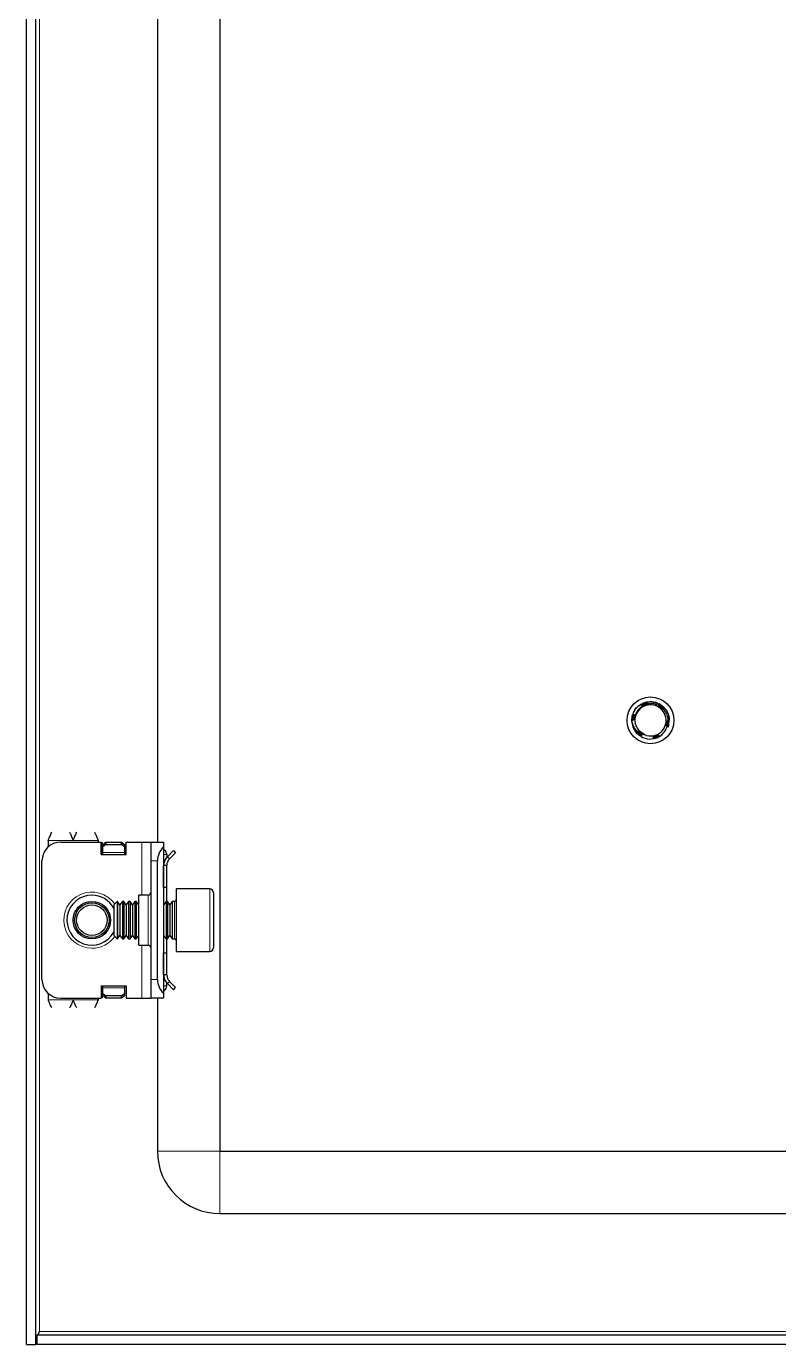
# Model space of a CAD drawing. Header units: millimetres. Extents: x 233 to 1212, y -851 to 1304.
# Drawn here: x 965.5 to 1086, y -740.4 to -529.2 of the extents above; entities that cross this region are included whole.
import ezdxf

# ---------------------------------------------------------------- set-up
doc = ezdxf.new("R2010")
doc.units = ezdxf.units.MM

msp = doc.modelspace()

# ---------------------------------------------------------------- linework, layer by layer
at = {"color": 7, "linetype": 'Continuous', "lineweight": 25}
for p, q in [((965.45, -740.39), (965.45, 1220.61)), ((966.95, -740.39), (966.95, 1220.61)), ((996.45, 1189.61), (996.45, -709.39)), ((986.45, -84.89), (986.45, -659.89)), ((1063.91, -637.81), (1064.18, -637.69)), ((1064.85, -637.45), (1064.81, -637.46)), ((1065.99, -637.44), (1065.95, -637.43)), ((1066.17, -637.47), (1066.13, -637.46)), ((1066.35, -637.52), (1066.3, -637.51)), ((1066.35, -637.52), (1066.55, -637.63)), ((1066.35, -637.57), (1066.56, -637.6)), ((1066.53, -637.59), (1066.48, -637.57)), ((1066.88, -637.75), (1066.84, -637.73)), ((1062.51, -639.78), (1062.5, -639.83)), ((1062.56, -639.59), (1062.55, -639.63)), ((1062.61, -639.41), (1062.6, -639.45)), ((1062.67, -639.27), (1062.77, -639.09)), ((1062.68, -639.27), (1062.78, -639.08)), ((1066.88, -637.75), (1066.88, -637.86)), ((1066.88, -637.75), (1067.02, -637.87)), ((1067.06, -637.85), (1067.02, -637.83)), ((1067.23, -637.97), (1067.19, -637.94)), ((1067.39, -638.1), (1067.35, -638.07)), ((1067.54, -638.24), (1067.51, -638.2)), ((1067.68, -638.37), (1067.65, -638.34)), ((1068.26, -639.35), (1068.26, -639.34)), ((1068.32, -639.52), (1068.31, -639.48)), ((1068.37, -639.7), (1068.36, -639.66)), ((1068.41, -639.89), (1068.4, -639.84)), ((1062.46, -640.19), (1062.45, -640.24)), ((1062.45, -640.39), (1062.45, -640.38)), ((1062.46, -640.19), (1062.52, -639.88)), ((1062.48, -639.98), (1062.47, -640.03)), ((1063.16, -641.25), (1062.99, -640.84)), ((1068.37, -641.09), (1068.29, -641.32)), ((1068.31, -641.28), (1068.33, -641.23)), ((1068.37, -641.09), (1068.38, -641.04)), ((1068.41, -640.89), (1068.42, -640.84)), ((1068.45, -640.28), (1068.42, -640.51)), ((1068.43, -640.08), (1068.43, -640.03)), ((1068.44, -640.69), (1068.44, -640.64)), ((1068.45, -640.28), (1068.45, -640.23)), ((1068.45, -640.48), (1068.45, -640.43)), ((1063.29, -642.47), (1063.17, -642.33)), ((1063.18, -642.34), (1063.19, -642.36)), ((1063.29, -642.47), (1063.32, -642.5)), ((1063.43, -642.61), (1063.47, -642.64)), ((1063.59, -642.74), (1063.63, -642.77)), ((1063.76, -642.86), (1063.8, -642.89)), ((1065.25, -643.38), (1066, -643.31)), ((1066.14, -643.31), (1066.19, -643.29)), ((1066.33, -643.25), (1066.38, -643.24)), ((1066.52, -643.19), (1066.57, -643.17)), ((1066.9, -643.01), (1066.67, -643.09)), ((1066.71, -643.11), (1066.76, -643.09)), ((1067.07, -642.91), (1066.87, -643.02)), ((1066.89, -642.94), (1066.94, -642.99)), ((1066.9, -643.01), (1066.94, -642.99)), ((968.95, -659.64), (968.95, -660.65)), ((970.95, -659.89), (977.45, -659.89)), ((976.95, -659.64), (976.95, -659.89)), ((977.45, -661.89), (977.45, -659.89)), ((977.65, -660), (977.45, -660)), ((977.65, -661.89), (977.65, -660)), ((977.7, -660.26), (978.2, -659.91)), ((978.2, -660.26), (977.7, -660.62)), ((977.7, -660.62), (977.7, -660.26)), ((977.7, -661.53), (977.7, -660.62)), ((978.2, -659.91), (978.2, -660.26)), ((978.2, -659.91), (980.7, -659.91)), ((978.2, -660.26), (980.7, -660.26)), ((980.7, -660.26), (980.7, -659.91)), ((980.7, -659.91), (981.2, -660.26)), ((981.2, -660.62), (980.7, -660.26)), ((981.2, -660.26), (981.2, -660.62)), ((981.2, -660.62), (981.2, -661.53)), ((981.45, -661.89), (981.45, -659.89)), ((981.45, -659.89), (983.95, -659.89)), ((983.95, -659.89), (985.45, -659.89)), ((985.45, -659.89), (987.45, -659.89)), ((985.45, -662.89), (985.45, -659.89)), ((987.45, -659.89), (987.45, -660.65)), ((987.45, -660.65), (987.45, -684.12)), ((967.95, -681.89), (967.95, -662.89)), ((977.45, -661.89), (981.45, -661.89)), ((977.7, -661.89), (977.7, -661.53)), ((981.2, -661.53), (981.2, -661.89)), ((985.45, -681.89), (985.45, -662.89)), ((986.45, -681.89), (986.45, -662.89)), ((987.45, -660.97), (987.66, -661.18)), ((987.95, -661.89), (987.95, -662.35)), ((988.04, -662.22), (989.01, -661.25)), ((988.39, -662.58), (988.04, -662.22)), ((988.39, -662.58), (989.36, -661.6)), ((989.01, -661.25), (989.36, -661.6)), ((987.95, -663.64), (987.45, -663.64)), ((987.45, -667.14), (987.45, -663.64)), ((987.95, -667.14), (987.95, -663.64)), ((987.95, -667.14), (987.45, -667.14)), ((987.95, -669.39), (987.95, -667.14)), ((980, -669.39), (979.45, -669.94)), ((980.06, -669.39), (980, -669.39)), ((980, -669.39), (980, -675.39)), ((980.45, -669.94), (980.06, -669.39)), ((980.06, -669.39), (980.06, -674.91)), ((980.84, -669.39), (980.45, -669.94)), ((981.06, -669.39), (980.84, -669.39)), ((980.84, -669.39), (980.84, -674.91)), ((981.45, -669.94), (981.06, -669.39)), ((981.06, -669.39), (981.06, -674.91)), ((981.84, -669.39), (981.45, -669.94)), ((982.06, -669.39), (981.84, -669.39)), ((981.84, -669.39), (981.84, -674.91)), ((982.45, -669.94), (982.06, -669.39)), ((982.06, -669.39), (982.06, -674.91)), ((982.84, -669.39), (982.45, -669.94)), ((983.06, -669.39), (982.84, -669.39)), ((982.84, -669.39), (982.84, -674.91)), ((983.45, -669.94), (983.06, -669.39)), ((983.06, -669.39), (983.06, -674.91)), ((984.95, -668.39), (983.45, -668.39)), ((983.45, -676.39), (983.45, -668.39)), ((987.84, -669.39), (987.45, -669.94)), ((988.06, -669.39), (987.84, -669.39)), ((987.84, -669.39), (987.84, -674.91)), ((988.45, -669.94), (988.06, -669.39)), ((988.06, -669.39), (988.06, -674.91)), ((988.84, -669.39), (988.45, -669.94)), ((989.2, -669.39), (988.84, -669.39)), ((988.84, -669.39), (988.84, -674.91)), ((994.85, -667.39), (989.45, -667.39)), ((989.45, -667.39), (989.45, -677.39)), ((995.45, -667.99), (995.45, -676.79)), ((979.45, -669.94), (979.45, -674.83)), ((980.45, -669.94), (980.45, -674.45)), ((981.45, -669.94), (981.45, -674.45)), ((982.45, -669.94), (982.45, -674.45)), ((988.45, -669.94), (988.45, -674.45)), ((979.45, -674.83), (980, -675.39)), ((980, -675.39), (980.06, -675.39)), ((980.06, -675.39), (980.45, -674.83)), ((980.06, -674.91), (980.06, -675.39)), ((980.45, -674.45), (980.45, -674.83)), ((980.45, -674.83), (980.84, -675.39)), ((980.84, -674.91), (980.84, -675.39)), ((980.84, -675.39), (981.06, -675.39)), ((981.06, -675.39), (981.45, -674.83)), ((981.06, -674.91), (981.06, -675.39)), ((981.45, -674.45), (981.45, -674.83)), ((981.45, -674.83), (981.84, -675.39)), ((981.84, -674.91), (981.84, -675.39)), ((981.84, -675.39), (982.06, -675.39)), ((982.06, -675.39), (982.45, -674.83)), ((982.06, -674.91), (982.06, -675.39)), ((982.45, -674.45), (982.45, -674.83)), ((982.45, -674.83), (982.84, -675.39)), ((982.84, -674.91), (982.84, -675.39)), ((982.84, -675.39), (983.06, -675.39)), ((983.06, -675.39), (983.45, -674.83)), ((983.06, -674.91), (983.06, -675.39)), ((987.45, -674.83), (987.84, -675.39)), ((987.84, -674.91), (987.84, -675.39)), ((987.84, -675.39), (988.06, -675.39)), ((987.95, -677.64), (987.95, -675.39)), ((988.06, -675.39), (988.45, -674.83)), ((988.06, -674.91), (988.06, -675.39)), ((988.45, -674.45), (988.45, -674.83)), ((988.45, -674.83), (988.84, -675.39)), ((988.84, -674.91), (988.84, -675.39)), ((988.84, -675.39), (989.2, -675.39)), ((983.45, -676.39), (984.95, -676.39)), ((987.45, -681.14), (987.45, -677.64)), ((987.45, -677.64), (987.95, -677.64)), ((987.95, -681.14), (987.95, -677.64)), ((989.45, -677.39), (994.85, -677.39)), ((985.45, -684.89), (985.45, -681.89)), ((987.95, -681.14), (987.45, -681.14)), ((968.95, -684.12), (968.95, -685.14)), ((977.45, -682.89), (977.45, -684.89)), ((977.45, -682.89), (981.45, -682.89)), ((977.65, -684.77), (977.65, -682.89)), ((977.7, -683.24), (977.7, -682.89)), ((977.7, -684.15), (977.7, -683.24)), ((977.7, -684.51), (977.7, -684.15)), ((977.7, -684.15), (978.2, -684.51)), ((980.7, -684.51), (981.2, -684.15)), ((981.2, -682.89), (981.2, -683.24)), ((981.2, -683.24), (981.2, -684.15)), ((981.2, -684.15), (981.2, -684.51)), ((981.45, -682.89), (981.45, -684.89)), ((987.66, -683.59), (987.45, -683.8)), ((987.45, -684.12), (987.45, -684.89)), ((987.95, -682.89), (987.95, -682.49)), ((988.39, -682.2), (988.04, -682.55)), ((988.04, -682.55), (989.01, -683.53)), ((988.39, -682.2), (989.36, -683.17)), ((989.01, -683.53), (989.36, -683.17)), ((970.95, -684.89), (977.45, -684.89)), ((976.95, -684.89), (976.95, -685.14)), ((977.45, -684.77), (977.65, -684.77)), ((978.2, -684.86), (977.7, -684.51)), ((978.2, -684.51), (978.2, -684.86)), ((980.7, -684.51), (978.2, -684.51)), ((980.7, -684.86), (978.2, -684.86)), ((980.7, -684.86), (980.7, -684.51)), ((981.2, -684.51), (980.7, -684.86)), ((981.45, -684.89), (983.95, -684.89)), ((983.95, -684.89), (985.45, -684.89)), ((987.45, -684.89), (985.45, -684.89)), ((986.45, -684.89), (986.45, -709.39)), ((996.45, -709.39), (1180.45, -709.39)), ((996.45, -719.39), (1180.45, -719.39)), ((1209.75, -738.89), (967.15, -738.89)), ((967.15, -738.89), (967.15, -740.39)), ((967.31, -738.89), (967.55, -738.29)), ((965.45, -740.39), (966.95, -740.39)), ((1209.75, -740.39), (967.15, -740.39))]:
    msp.add_line(p, q, dxfattribs=at)
at = {"color": 8, "linetype": 'Continuous', "lineweight": 18}
for p, q in [((967.55, -738.29), (967.55, 1218.51)), ((968.95, -659.64), (972.95, -659.64)), ((972.95, -659.64), (976.95, -659.64)), ((983.95, -668.39), (983.95, -659.89)), ((981.2, -661.53), (977.7, -661.53)), ((986.45, -662.89), (985.45, -662.89)), ((987.45, -661.39), (987.66, -661.18)), ((987.45, -661.89), (987.95, -661.89)), ((984.95, -676.39), (984.95, -668.39)), ((989.2, -670.77), (989.2, -669.39)), ((994.85, -677.39), (994.85, -667.39)), ((989.2, -675.39), (989.2, -670.77)), ((983.95, -684.89), (983.95, -676.39)), ((985.45, -681.89), (986.45, -681.89)), ((977.7, -683.24), (981.2, -683.24)), ((987.45, -682.89), (987.95, -682.89)), ((987.45, -683.39), (987.66, -683.59)), ((968.95, -685.14), (972.95, -685.14)), ((976.95, -685.14), (972.95, -685.14)), ((996.45, -709.39), (986.45, -709.39)), ((996.45, -709.39), (996.45, -719.39)), ((1209.35, -738.29), (967.55, -738.29))]:
    msp.add_line(p, q, dxfattribs=at)
at = {"color": 7, "linetype": 'Continuous', "lineweight": 25}
for centre, radius in [((1065.45, -640.39), 3.75), ((975.95, -672.39), 3), ((975.95, -672.39), 2.76), ((975.95, -672.39), 2.45)]:
    msp.add_circle(centre, radius, dxfattribs=at)
for centre, radius, start, end in [((1065.45, -640.39), 2.5, 108.5944, 168.5944), ((1065.45, -640.39), 2.5, 48.5944, 108.5944), ((1065.45, -640.39), 2.5, 348.5944, 48.5944), ((1065.45, -640.39), 3, 180, 220.7437), ((1065.45, -640.39), 2.5, 168.5944, 190.5165), ((1065.45, -640.39), 2.5, 288.5944, 348.5944), ((1065.45, -640.39), 3, 239.9286, 266.2193), ((1065.45, -640.39), 2.5, 255.8881, 288.5944), ((970.95, -662.89), 3, 90, 180), ((989.45, -662.89), 3, 131.8103, 180), ((986.95, -661.89), 1, 360, 45), ((975.95, -672.39), 4, 90, 331.045), ((975.95, -672.39), 4, 28.955, 90), ((984.95, -667.89), 0.5, 270, 0), ((989.2, -669.14), 0.25, 270, 0), ((994.85, -667.99), 0.6, 0, 90), ((989.2, -675.64), 0.25, 360, 90), ((984.95, -676.89), 0.5, 360, 90), ((994.85, -676.79), 0.6, 270, 360), ((970.95, -681.89), 3, 180, 270), ((989.45, -681.89), 3, 180, 228.1897), ((986.95, -682.89), 1, 315, 360), ((996.45, -709.39), 10, 180, 270)]:
    msp.add_arc(centre, radius, start, end, dxfattribs=at)
at = {"color": 8, "linetype": 'Continuous', "lineweight": 18}
for start, end in [(35.4622, 270), (270, 324.5378)]:
    msp.add_arc((975.95, -672.39), 4.5, start, end, dxfattribs=at)
at = {"color": 7, "linetype": 'Continuous', "lineweight": 25}
for points, knots in [([(1064.09, -637.71), (1064.09, -637.71), (1064.07, -637.72), (1064.06, -637.73), (1064.05, -637.73)], [0, 0, 0, 0, 0.477867, 1, 1, 1, 1]), ([(1064.21, -638.01), (1064.2, -638), (1064.19, -637.95), (1064.16, -637.87), (1064.11, -637.8), (1064.07, -637.75), (1064.05, -637.73)], [0, 0, 0, 0, 0.154183, 0.462567, 0.728091, 1, 1, 1, 1]), ([(1064.09, -637.71), (1064.12, -637.73), (1064.18, -637.77), (1064.24, -637.85), (1064.29, -637.92), (1064.32, -637.99), (1064.32, -638.02), (1064.32, -638.03)], [0, 0, 0, 0, 0.260762, 0.494805, 0.723794, 0.94279, 1, 1, 1, 1]), ([(1064.28, -637.62), (1064.27, -637.63), (1064.26, -637.63), (1064.24, -637.64), (1064.23, -637.64)], [0, 0, 0, 0, 0.4764859, 1, 1, 1, 1]), ([(1064.37, -638.04), (1064.37, -638.02), (1064.38, -637.97), (1064.36, -637.89), (1064.33, -637.79), (1064.29, -637.71), (1064.25, -637.67), (1064.23, -637.64)], [0, 0, 0, 0, 0.114393, 0.350182, 0.585971, 0.790611, 1, 1, 1, 1]), ([(1064.28, -637.62), (1064.3, -637.62), (1064.36, -637.59), (1064.43, -637.58), (1064.47, -637.57)], [0, 0, 0, 0, 0.301025, 1, 1, 1, 1]), ([(1064.28, -637.62), (1064.31, -637.65), (1064.36, -637.69), (1064.42, -637.77), (1064.46, -637.85), (1064.47, -637.94), (1064.48, -638), (1064.47, -638.04), (1064.47, -638.05)], [0, 0, 0, 0, 0.218347, 0.41099, 0.598711, 0.777744, 0.945667, 1, 1, 1, 1]), ([(1064.47, -637.55), (1064.47, -637.55), (1064.45, -637.56), (1064.43, -637.56), (1064.43, -637.57)], [0, 0, 0, 0, 0.4765794, 1, 1, 1, 1]), ([(1064.5, -638.05), (1064.5, -638.04), (1064.52, -638.01), (1064.52, -637.93), (1064.53, -637.83), (1064.51, -637.74), (1064.48, -637.65), (1064.44, -637.59), (1064.43, -637.57)], [0, 0, 0, 0, 0.019058, 0.219488, 0.419831, 0.620151, 0.807785, 1, 1, 1, 1]), ([(1064.47, -637.55), (1064.5, -637.58), (1064.54, -637.63), (1064.59, -637.71), (1064.61, -637.79), (1064.62, -637.88), (1064.62, -637.95), (1064.61, -637.99), (1064.6, -638.01)], [0, 0, 0, 0, 0.213002, 0.396975, 0.575181, 0.744364, 0.902779, 1, 1, 1, 1]), ([(1064.67, -637.49), (1064.66, -637.49), (1064.64, -637.5), (1064.63, -637.5), (1064.62, -637.5)], [0, 0, 0, 0, 0.4789775, 1, 1, 1, 1]), ([(1064.63, -638), (1064.64, -637.98), (1064.66, -637.92), (1064.68, -637.84), (1064.68, -637.75), (1064.67, -637.63), (1064.64, -637.56), (1064.62, -637.5)], [0, 0, 0, 0, 0.147065, 0.321231, 0.495346, 0.669443, 1, 1, 1, 1]), ([(1064.67, -637.49), (1064.69, -637.52), (1064.72, -637.58), (1064.75, -637.66), (1064.76, -637.75), (1064.76, -637.83), (1064.74, -637.9), (1064.72, -637.96), (1064.7, -637.99), (1064.69, -638)], [0, 0, 0, 0, 0.195461, 0.359649, 0.517607, 0.666788, 0.806268, 0.936243, 1, 1, 1, 1]), ([(1064.74, -637.95), (1064.74, -637.95), (1064.77, -637.9), (1064.81, -637.82), (1064.83, -637.71), (1064.84, -637.62), (1064.83, -637.53), (1064.81, -637.48), (1064.81, -637.46)], [0, 0, 0, 0, 0.001313, 0.309582, 0.493731, 0.677835, 0.837663, 1, 1, 1, 1]), ([(1064.85, -637.45), (1064.86, -637.47), (1064.89, -637.53), (1064.9, -637.61), (1064.9, -637.69), (1064.89, -637.77), (1064.86, -637.86), (1064.81, -637.91), (1064.78, -637.95)], [0, 0, 0, 0, 0.162579, 0.32416, 0.478216, 0.623372, 0.759205, 1, 1, 1, 1]), ([(1064.81, -637.46), (1064.83, -637.46), (1064.95, -637.41), (1065.08, -637.4), (1065.18, -637.4)], [0, 0, 0, 0, 0.169871, 1, 1, 1, 1]), ([(1064.85, -637.45), (1064.88, -637.44), (1065.2, -637.38), (1065.84, -637.37), (1066.5, -637.55), (1066.83, -637.73), (1066.9, -637.76)], [0, 0, 0, 0, 0.044285, 0.46488, 0.894202, 1, 1, 1, 1]), ([(1066.9, -638.07), (1066.83, -638.03), (1066.5, -637.86), (1065.84, -637.67), (1065.21, -637.71), (1064.92, -637.78), (1064.92, -637.78)], [0, 0, 0, 0, 0.102158, 0.551599, 0.99962, 1, 1, 1, 1]), ([(1065.28, -637.41), (1065.35, -637.4), (1065.52, -637.37), (1065.69, -637.39), (1065.79, -637.41)], [0, 0, 0, 0, 0.399625, 1, 1, 1, 1]), ([(1065.97, -637.45), (1066.01, -637.45), (1066.16, -637.46), (1066.29, -637.5), (1066.38, -637.54)], [0, 0, 0, 0, 0.317385, 1, 1, 1, 1]), ([(1062.97, -640.04), (1062.96, -640.03), (1062.93, -639.99), (1062.87, -639.94), (1062.78, -639.88), (1062.69, -639.85), (1062.6, -639.83), (1062.53, -639.83), (1062.5, -639.83)], [0, 0, 0, 0, 0.069872, 0.258455, 0.446951, 0.635422, 0.81547, 1, 1, 1, 1]), ([(1062.51, -639.78), (1062.52, -639.73), (1062.53, -639.65), (1062.57, -639.58), (1062.58, -639.55)], [0, 0, 0, 0, 0.6579883, 1, 1, 1, 1]), ([(1062.51, -639.78), (1062.55, -639.77), (1062.61, -639.76), (1062.71, -639.77), (1062.79, -639.79), (1062.87, -639.82), (1062.93, -639.87), (1062.96, -639.9), (1062.97, -639.92)], [0, 0, 0, 0, 0.208898, 0.388587, 0.562428, 0.727295, 0.881578, 1, 1, 1, 1]), ([(1062.98, -639.89), (1062.96, -639.87), (1062.93, -639.82), (1062.87, -639.76), (1062.8, -639.71), (1062.72, -639.67), (1062.64, -639.64), (1062.58, -639.64), (1062.55, -639.63)], [0, 0, 0, 0, 0.1372662, 0.3079499, 0.478578, 0.6491848, 0.8228334, 1, 1, 1, 1]), ([(1062.56, -639.59), (1062.59, -639.59), (1062.65, -639.58), (1062.74, -639.6), (1062.82, -639.63), (1062.88, -639.67), (1062.94, -639.72), (1062.98, -639.78), (1063, -639.82), (1063.01, -639.83)], [0, 0, 0, 0, 0.165667, 0.330522, 0.488809, 0.638525, 0.778629, 0.909213, 1, 1, 1, 1]), ([(1062.98, -639.75), (1062.97, -639.74), (1062.95, -639.69), (1062.9, -639.63), (1062.83, -639.56), (1062.75, -639.51), (1062.68, -639.47), (1062.63, -639.46), (1062.6, -639.45)], [0, 0, 0, 0, 0.076151, 0.276704, 0.47712, 0.677473, 0.837574, 1, 1, 1, 1]), ([(1062.61, -639.41), (1062.82, -638.98), (1063.14, -638.34), (1063.73, -637.94), (1063.93, -637.8)], [0, 0, 0, 0, 0.657042, 1, 1, 1, 1]), ([(1062.61, -639.41), (1062.64, -639.41), (1062.7, -639.42), (1062.78, -639.45), (1062.85, -639.49), (1062.91, -639.54), (1062.95, -639.6), (1062.98, -639.67), (1063.01, -639.72), (1063.01, -639.75), (1063.01, -639.76)], [0, 0, 0, 0, 0.154027, 0.307095, 0.452862, 0.590123, 0.718565, 0.838856, 0.95247, 1, 1, 1, 1]), ([(1062.69, -639.27), (1062.7, -639.21), (1062.73, -639.09), (1062.8, -638.98), (1062.83, -638.92)], [0, 0, 0, 0, 0.462482, 1, 1, 1, 1]), ([(1062.82, -639), (1062.85, -638.93), (1062.99, -638.58), (1063.3, -638.27), (1063.58, -638.04), (1063.62, -638.01)], [0, 0, 0, 0, 0.17549, 0.867074, 1, 1, 1, 1]), ([(1062.9, -638.87), (1062.92, -638.81), (1063.02, -638.52), (1063.27, -638.31), (1063.47, -638.13)], [0, 0, 0, 0, 0.1718651, 1, 1, 1, 1]), ([(1064.29, -638.02), (1064.23, -638.06), (1063.9, -638.25), (1063.41, -638.71), (1063.1, -639.3), (1063.01, -639.64), (1063, -639.7)], [0, 0, 0, 0, 0.104785, 0.513079, 0.918136, 1, 1, 1, 1]), ([(1063, -639.7), (1063.01, -639.73), (1063.01, -639.79), (1063, -639.86), (1063, -639.89)], [0, 0, 0, 0, 0.5444726, 1, 1, 1, 1]), ([(1063.18, -638.42), (1063.18, -638.43), (1063.16, -638.44), (1063.15, -638.46), (1063.14, -638.48)], [0, 0, 0, 0, 0.296796, 1, 1, 1, 1]), ([(1063.31, -638.29), (1063.3, -638.29), (1063.29, -638.3), (1063.28, -638.31), (1063.28, -638.32)], [0, 0, 0, 0, 0.4842322, 1, 1, 1, 1]), ([(1063.44, -638.16), (1063.44, -638.16), (1063.43, -638.17), (1063.42, -638.18), (1063.41, -638.19)], [0, 0, 0, 0, 0.485158, 1, 1, 1, 1]), ([(1063.59, -638.03), (1063.58, -638.04), (1063.57, -638.05), (1063.56, -638.06), (1063.55, -638.06)], [0, 0, 0, 0, 0.484546, 1, 1, 1, 1]), ([(1063.74, -637.92), (1063.74, -637.92), (1063.72, -637.93), (1063.71, -637.94), (1063.71, -637.95)], [0, 0, 0, 0, 0.482687, 1, 1, 1, 1]), ([(1063.74, -637.92), (1063.76, -637.91), (1063.8, -637.88), (1063.86, -637.85), (1063.9, -637.84)], [0, 0, 0, 0, 0.2307506, 1, 1, 1, 1]), ([(1063.91, -637.81), (1063.91, -637.81), (1063.89, -637.82), (1063.88, -637.83), (1063.87, -637.84)], [0, 0, 0, 0, 0.480194, 1, 1, 1, 1]), ([(1063.91, -637.81), (1063.94, -637.83), (1064, -637.86), (1064.08, -637.93), (1064.11, -637.98), (1064.13, -638.01)], [0, 0, 0, 0, 0.362858, 0.693435, 1, 1, 1, 1]), ([(1064.27, -638.07), (1064.26, -638.07), (1064.22, -638.06), (1064.15, -638.03), (1064.08, -637.98), (1063.99, -637.91), (1063.95, -637.84), (1063.93, -637.8)], [0, 0, 0, 0, 0.084477, 0.253367, 0.470159, 0.686909, 1, 1, 1, 1]), ([(1064.65, -638.02), (1064.64, -638.02), (1064.59, -638.04), (1064.51, -638.05), (1064.42, -638.05), (1064.34, -638.04), (1064.3, -638.03), (1064.29, -638.02)], [0, 0, 0, 0, 0.099011, 0.388276, 0.61301, 0.895384, 1, 1, 1, 1]), ([(1064.92, -637.78), (1064.91, -637.8), (1064.89, -637.85), (1064.83, -637.92), (1064.74, -637.98), (1064.68, -638.01), (1064.65, -638.02)], [0, 0, 0, 0, 0.153621, 0.528305, 0.811762, 1, 1, 1, 1]), ([(1064.77, -637.95), (1064.8, -637.93), (1064.85, -637.89), (1064.89, -637.83), (1064.91, -637.79), (1064.92, -637.78)], [0, 0, 0, 0, 0.41332, 0.833507, 1, 1, 1, 1]), ([(1066.82, -638.04), (1066.82, -638.04), (1066.82, -638), (1066.82, -637.94), (1066.85, -637.85), (1066.88, -637.79), (1066.9, -637.76)], [0, 0, 0, 0, 0.058255, 0.305509, 0.64716, 1, 1, 1, 1]), ([(1066.9, -638.07), (1066.92, -638.04), (1066.96, -637.99), (1067, -637.91), (1067.01, -637.86), (1067.02, -637.83)], [0, 0, 0, 0, 0.351509, 0.671861, 1, 1, 1, 1]), ([(1067.1, -638.51), (1067.09, -638.5), (1067.06, -638.47), (1067.01, -638.41), (1066.96, -638.32), (1066.92, -638.24), (1066.9, -638.15), (1066.9, -638.09), (1066.9, -638.07)], [0, 0, 0, 0, 0.066273, 0.267344, 0.423096, 0.618734, 0.814089, 1, 1, 1, 1]), ([(1067.06, -637.85), (1067.06, -637.89), (1067.05, -637.96), (1067.02, -638.05), (1066.98, -638.13), (1066.94, -638.19), (1066.92, -638.2), (1066.92, -638.2)], [0, 0, 0, 0, 0.275174, 0.522846, 0.765225, 0.99702, 1, 1, 1, 1]), ([(1066.93, -638.25), (1066.94, -638.25), (1066.99, -638.23), (1067.05, -638.18), (1067.11, -638.1), (1067.16, -638.03), (1067.18, -637.97), (1067.19, -637.94)], [0, 0, 0, 0, 0.0849649, 0.3293377, 0.5737157, 0.7844106, 1, 1, 1, 1]), ([(1067.23, -637.97), (1067.22, -638.01), (1067.21, -638.07), (1067.17, -638.16), (1067.12, -638.24), (1067.06, -638.3), (1067.01, -638.34), (1066.98, -638.35), (1066.98, -638.35)], [0, 0, 0, 0, 0.222831, 0.420099, 0.612409, 0.79585, 0.967895, 1, 1, 1, 1]), ([(1066.99, -638.38), (1066.99, -638.38), (1067.03, -638.37), (1067.09, -638.34), (1067.18, -638.29), (1067.25, -638.22), (1067.31, -638.15), (1067.34, -638.1), (1067.35, -638.07)], [0, 0, 0, 0, 0.002693, 0.20821, 0.413641, 0.619057, 0.807274, 1, 1, 1, 1]), ([(1067.39, -638.1), (1067.38, -638.13), (1067.36, -638.2), (1067.31, -638.28), (1067.26, -638.35), (1067.19, -638.4), (1067.13, -638.43), (1067.09, -638.44), (1067.08, -638.44)], [0, 0, 0, 0, 0.219212, 0.409339, 0.593597, 0.768568, 0.932394, 1, 1, 1, 1]), ([(1067.08, -638.53), (1067.1, -638.53), (1067.14, -638.54), (1067.24, -638.54), (1067.36, -638.53), (1067.47, -638.48), (1067.56, -638.43), (1067.61, -638.37), (1067.65, -638.34)], [0, 0, 0, 0, 0.0626043, 0.195119, 0.4619789, 0.6215739, 0.781143, 1, 1, 1, 1]), ([(1067.09, -638.47), (1067.13, -638.46), (1067.19, -638.45), (1067.28, -638.41), (1067.37, -638.36), (1067.45, -638.29), (1067.49, -638.23), (1067.51, -638.2)], [0, 0, 0, 0, 0.190996, 0.383798, 0.576553, 0.78528, 1, 1, 1, 1]), ([(1067.55, -638.59), (1067.55, -638.59), (1067.52, -638.61), (1067.47, -638.62), (1067.38, -638.63), (1067.27, -638.62), (1067.17, -638.57), (1067.12, -638.53), (1067.1, -638.51)], [0, 0, 0, 0, 0.045866, 0.230744, 0.387461, 0.658246, 0.861978, 1, 1, 1, 1]), ([(1067.54, -638.24), (1067.53, -638.27), (1067.5, -638.33), (1067.44, -638.4), (1067.37, -638.46), (1067.3, -638.49), (1067.22, -638.52), (1067.16, -638.52), (1067.12, -638.52)], [0, 0, 0, 0, 0.194636, 0.358964, 0.517123, 0.666522, 0.806184, 1, 1, 1, 1]), ([(1067.19, -638.57), (1067.22, -638.59), (1067.28, -638.61), (1067.37, -638.61), (1067.46, -638.61), (1067.52, -638.6), (1067.55, -638.59)], [0, 0, 0, 0, 0.251795, 0.502165, 0.752314, 1, 1, 1, 1]), ([(1067.68, -638.37), (1067.66, -638.4), (1067.63, -638.45), (1067.56, -638.51), (1067.49, -638.55), (1067.42, -638.58), (1067.35, -638.59), (1067.28, -638.6), (1067.24, -638.59), (1067.23, -638.58)], [0, 0, 0, 0, 0.169226, 0.337427, 0.497935, 0.649179, 0.790582, 0.922688, 1, 1, 1, 1]), ([(1068.29, -640.42), (1068.28, -640.35), (1068.27, -639.96), (1068.09, -639.29), (1067.72, -638.81), (1067.55, -638.59)], [0, 0, 0, 0, 0.108003, 0.585763, 1, 1, 1, 1]), ([(1067.68, -638.37), (1067.8, -638.53), (1068.08, -638.88), (1068.37, -639.53), (1068.42, -640.04), (1068.45, -640.3)], [0, 0, 0, 0, 0.274163, 0.639603, 1, 1, 1, 1]), ([(1067.76, -638.5), (1067.8, -638.54), (1067.94, -638.68), (1068.03, -638.85), (1068.1, -638.97)], [0, 0, 0, 0, 0.288707, 1, 1, 1, 1]), ([(1068.14, -639.09), (1068.16, -639.12), (1068.25, -639.25), (1068.29, -639.41), (1068.33, -639.55)], [0, 0, 0, 0, 0.192577, 1, 1, 1, 1]), ([(1068.34, -639.64), (1068.36, -639.68), (1068.42, -639.83), (1068.43, -640), (1068.44, -640.11)], [0, 0, 0, 0, 0.28291, 1, 1, 1, 1]), ([(1062.94, -640.1), (1062.93, -640.11), (1062.92, -640.15), (1062.88, -640.19), (1062.82, -640.25), (1062.76, -640.3), (1062.68, -640.34), (1062.6, -640.37), (1062.52, -640.38), (1062.47, -640.38), (1062.45, -640.38)], [0, 0, 0, 0, 0.060221, 0.18113, 0.301988, 0.42281, 0.589437, 0.75603, 0.87711, 1, 1, 1, 1]), ([(1062.45, -640.4), (1062.45, -640.34), (1062.45, -640.27), (1062.46, -640.19), (1062.47, -640.16)], [0, 0, 0, 0, 0.659859, 1, 1, 1, 1]), ([(1062.81, -640.26), (1062.78, -640.25), (1062.72, -640.23), (1062.63, -640.21), (1062.54, -640.22), (1062.48, -640.23), (1062.45, -640.24)], [0, 0, 0, 0, 0.237597, 0.516729, 0.755527, 1, 1, 1, 1]), ([(1062.45, -640.4), (1062.48, -640.38), (1062.54, -640.34), (1062.64, -640.32), (1062.7, -640.32), (1062.72, -640.31)], [0, 0, 0, 0, 0.371226, 0.708872, 1, 1, 1, 1]), ([(1063.38, -642.17), (1063.36, -642.15), (1063.11, -641.92), (1062.76, -641.46), (1062.52, -640.85), (1062.47, -640.5), (1062.45, -640.39)], [0, 0, 0, 0, 0.050685, 0.485619, 0.826643, 1, 1, 1, 1]), ([(1062.46, -640.19), (1062.49, -640.17), (1062.55, -640.15), (1062.65, -640.13), (1062.74, -640.13), (1062.82, -640.14), (1062.87, -640.16), (1062.89, -640.17)], [0, 0, 0, 0, 0.235039, 0.445532, 0.651268, 0.847853, 1, 1, 1, 1]), ([(1062.91, -640.14), (1062.89, -640.13), (1062.84, -640.09), (1062.75, -640.05), (1062.65, -640.03), (1062.56, -640.02), (1062.5, -640.03), (1062.47, -640.03)], [0, 0, 0, 0, 0.189173, 0.404697, 0.62022, 0.807935, 1, 1, 1, 1]), ([(1062.48, -639.98), (1062.51, -639.97), (1062.58, -639.95), (1062.67, -639.94), (1062.76, -639.95), (1062.84, -639.98), (1062.91, -640.01), (1062.94, -640.03), (1062.95, -640.04)], [0, 0, 0, 0, 0.214065, 0.402363, 0.585629, 0.760234, 0.923894, 1, 1, 1, 1]), ([(1062.94, -640.05), (1062.93, -640.16), (1062.92, -640.43), (1062.96, -640.69), (1062.99, -640.84)], [0, 0, 0, 0, 0.408521, 1, 1, 1, 1]), ([(1063, -639.89), (1063, -639.9), (1062.99, -639.95), (1062.97, -640), (1062.95, -640.04), (1062.94, -640.05)], [0, 0, 0, 0, 0.157682, 0.80304, 1, 1, 1, 1]), ([(1064.44, -642.62), (1064.37, -642.58), (1064.05, -642.43), (1063.54, -642.01), (1063.29, -641.51), (1063.16, -641.25)], [0, 0, 0, 0, 0.130652, 0.560007, 1, 1, 1, 1]), ([(1066.91, -642.94), (1066.99, -642.89), (1067.33, -642.66), (1067.82, -642.15), (1068.05, -641.6), (1068.15, -641.35)], [0, 0, 0, 0, 0.128781, 0.613629, 1, 1, 1, 1]), ([(1067.88, -640.95), (1067.89, -640.98), (1067.9, -641.05), (1067.94, -641.13), (1067.99, -641.21), (1068.05, -641.27), (1068.1, -641.32), (1068.14, -641.35), (1068.15, -641.35)], [0, 0, 0, 0, 0.182737, 0.363423, 0.543947, 0.724373, 0.904747, 1, 1, 1, 1]), ([(1068.15, -641.35), (1068.15, -641.35), (1068.12, -641.34), (1068.06, -641.32), (1068, -641.27), (1067.96, -641.21), (1067.92, -641.14), (1067.89, -641.04), (1067.89, -640.94), (1067.9, -640.89), (1067.9, -640.88)], [0, 0, 0, 0, 0.022761, 0.192243, 0.346896, 0.477535, 0.588677, 0.783334, 0.968624, 1, 1, 1, 1]), ([(1068.31, -641.28), (1068.28, -641.28), (1068.23, -641.27), (1068.14, -641.25), (1068.07, -641.21), (1068, -641.17), (1067.95, -641.11), (1067.92, -641.05), (1067.9, -641.01), (1067.89, -640.99)], [0, 0, 0, 0, 0.164802, 0.328662, 0.485343, 0.633184, 0.771489, 0.900657, 1, 1, 1, 1]), ([(1067.9, -640.88), (1067.91, -640.85), (1067.93, -640.77), (1067.98, -640.67), (1068.05, -640.59), (1068.12, -640.52), (1068.19, -640.47), (1068.24, -640.44), (1068.28, -640.43), (1068.29, -640.42)], [0, 0, 0, 0, 0.125166, 0.336769, 0.488675, 0.640371, 0.791962, 0.943503, 1, 1, 1, 1]), ([(1068.37, -641.09), (1068.33, -641.09), (1068.26, -641.1), (1068.17, -641.09), (1068.09, -641.06), (1068.02, -641.02), (1067.96, -640.97), (1067.93, -640.93), (1067.91, -640.91)], [0, 0, 0, 0, 0.207037, 0.38272, 0.55212, 0.712365, 0.86221, 1, 1, 1, 1]), ([(1067.91, -640.92), (1067.92, -640.94), (1067.94, -640.99), (1068, -641.06), (1068.07, -641.12), (1068.15, -641.18), (1068.24, -641.22), (1068.3, -641.23), (1068.33, -641.23)], [0, 0, 0, 0, 0.112687, 0.266978, 0.464332, 0.661607, 0.829157, 1, 1, 1, 1]), ([(1068.41, -640.89), (1068.37, -640.9), (1068.31, -640.92), (1068.21, -640.92), (1068.12, -640.9), (1068.04, -640.87), (1067.98, -640.83), (1067.94, -640.8), (1067.93, -640.79)], [0, 0, 0, 0, 0.205811, 0.38496, 0.558827, 0.724121, 0.878934, 1, 1, 1, 1]), ([(1067.94, -640.84), (1067.97, -640.86), (1068.01, -640.91), (1068.09, -640.96), (1068.18, -641.01), (1068.27, -641.04), (1068.34, -641.04), (1068.38, -641.04)], [0, 0, 0, 0, 0.183111, 0.381533, 0.579913, 0.787111, 1, 1, 1, 1]), ([(1067.97, -640.7), (1068, -640.72), (1068.05, -640.76), (1068.14, -640.81), (1068.23, -640.84), (1068.32, -640.85), (1068.38, -640.85), (1068.42, -640.84)], [0, 0, 0, 0, 0.19243, 0.403622, 0.614801, 0.805152, 1, 1, 1, 1]), ([(1068.44, -640.69), (1068.4, -640.7), (1068.34, -640.72), (1068.24, -640.74), (1068.15, -640.73), (1068.07, -640.71), (1068.01, -640.69), (1067.99, -640.67), (1067.99, -640.67)], [0, 0, 0, 0, 0.227908, 0.430276, 0.627707, 0.816134, 0.99284, 1, 1, 1, 1]), ([(1068.05, -640.59), (1068.06, -640.59), (1068.1, -640.61), (1068.17, -640.63), (1068.26, -640.65), (1068.35, -640.65), (1068.41, -640.64), (1068.44, -640.64)], [0, 0, 0, 0, 0.050156, 0.304513, 0.55888, 0.776903, 1, 1, 1, 1]), ([(1068.45, -640.48), (1068.42, -640.5), (1068.35, -640.53), (1068.26, -640.55), (1068.17, -640.56), (1068.12, -640.55), (1068.1, -640.54)], [0, 0, 0, 0, 0.293779, 0.558982, 0.818494, 1, 1, 1, 1]), ([(1068.32, -641.22), (1068.32, -641.24), (1068.3, -641.35), (1068.25, -641.46), (1068.21, -641.54)], [0, 0, 0, 0, 0.218168, 1, 1, 1, 1]), ([(1068.22, -640.45), (1068.24, -640.46), (1068.29, -640.46), (1068.37, -640.46), (1068.42, -640.44), (1068.45, -640.43)], [0, 0, 0, 0, 0.236131, 0.613435, 1, 1, 1, 1]), ([(1063.18, -642.34), (1063.19, -642.32), (1063.23, -642.27), (1063.29, -642.21), (1063.34, -642.18), (1063.38, -642.17), (1063.38, -642.17)], [0, 0, 0, 0, 0.315056, 0.630194, 0.945514, 1, 1, 1, 1]), ([(1063.74, -642.22), (1063.71, -642.21), (1063.65, -642.19), (1063.57, -642.2), (1063.49, -642.2), (1063.41, -642.23), (1063.3, -642.27), (1063.23, -642.33), (1063.19, -642.36)], [0, 0, 0, 0, 0.149407, 0.278563, 0.407661, 0.536722, 0.727045, 1, 1, 1, 1]), ([(1063.29, -642.47), (1063.3, -642.44), (1063.33, -642.39), (1063.39, -642.32), (1063.46, -642.27), (1063.53, -642.24), (1063.6, -642.22), (1063.68, -642.21), (1063.73, -642.22), (1063.75, -642.22)], [0, 0, 0, 0, 0.159446, 0.318034, 0.469983, 0.61348, 0.747649, 0.872856, 1, 1, 1, 1]), ([(1063.8, -642.27), (1063.8, -642.27), (1063.77, -642.26), (1063.7, -642.27), (1063.61, -642.29), (1063.53, -642.32), (1063.45, -642.37), (1063.38, -642.43), (1063.34, -642.48), (1063.32, -642.5)], [0, 0, 0, 0, 0.018281, 0.175639, 0.332896, 0.490097, 0.647274, 0.821632, 1, 1, 1, 1]), ([(1063.38, -642.17), (1063.4, -642.16), (1063.44, -642.15), (1063.53, -642.14), (1063.63, -642.16), (1063.72, -642.2), (1063.79, -642.25), (1063.88, -642.33), (1063.95, -642.45), (1063.97, -642.53), (1063.98, -642.57)], [0, 0, 0, 0, 0.073646, 0.169563, 0.351373, 0.438893, 0.519676, 0.682906, 0.8512, 1, 1, 1, 1]), ([(1063.43, -642.61), (1063.44, -642.57), (1063.47, -642.51), (1063.52, -642.43), (1063.58, -642.37), (1063.65, -642.32), (1063.73, -642.29), (1063.78, -642.28), (1063.81, -642.28), (1063.82, -642.28)], [0, 0, 0, 0, 0.198035, 0.367663, 0.531495, 0.686664, 0.831818, 0.981917, 1, 1, 1, 1]), ([(1063.88, -642.35), (1063.87, -642.35), (1063.83, -642.35), (1063.75, -642.38), (1063.66, -642.42), (1063.58, -642.48), (1063.52, -642.55), (1063.48, -642.61), (1063.47, -642.64)], [0, 0, 0, 0, 0.0505, 0.241124, 0.431653, 0.622154, 0.808692, 1, 1, 1, 1]), ([(1063.59, -642.74), (1063.6, -642.7), (1063.61, -642.64), (1063.66, -642.55), (1063.71, -642.48), (1063.77, -642.42), (1063.83, -642.38), (1063.88, -642.37), (1063.89, -642.37)], [0, 0, 0, 0, 0.209239, 0.392702, 0.571062, 0.740844, 0.899958, 1, 1, 1, 1]), ([(1063.94, -642.45), (1063.92, -642.46), (1063.86, -642.49), (1063.78, -642.54), (1063.72, -642.61), (1063.66, -642.69), (1063.64, -642.74), (1063.63, -642.77)], [0, 0, 0, 0, 0.172104, 0.391099, 0.610089, 0.802801, 1, 1, 1, 1]), ([(1063.76, -642.86), (1063.76, -642.83), (1063.77, -642.76), (1063.8, -642.66), (1063.85, -642.59), (1063.9, -642.52), (1063.94, -642.5), (1063.96, -642.48)], [0, 0, 0, 0, 0.240212, 0.454711, 0.664287, 0.864517, 1, 1, 1, 1]), ([(1063.99, -642.6), (1063.97, -642.61), (1063.92, -642.65), (1063.87, -642.72), (1063.82, -642.8), (1063.8, -642.86), (1063.8, -642.89)], [0, 0, 0, 0, 0.228254, 0.510351, 0.752319, 1, 1, 1, 1]), ([(1063.93, -642.97), (1063.93, -642.94), (1063.93, -642.87), (1063.96, -642.77), (1063.98, -642.71), (1064, -642.69), (1064, -642.69)], [0, 0, 0, 0, 0.357139, 0.680979, 0.998183, 1, 1, 1, 1]), ([(1063.98, -642.57), (1063.99, -642.59), (1064, -642.64), (1064.01, -642.71), (1064, -642.8), (1063.99, -642.89), (1063.96, -642.95), (1063.95, -642.98)], [0, 0, 0, 0, 0.113604, 0.31095, 0.508229, 0.75166, 1, 1, 1, 1]), ([(1064.84, -642.81), (1064.56, -642.76), (1064.26, -642.7), (1063.99, -642.58), (1063.98, -642.57)], [0, 0, 0, 0, 0.965671, 1, 1, 1, 1]), ([(1064.84, -642.81), (1064.75, -642.77), (1064.61, -642.72), (1064.48, -642.64), (1064.44, -642.62)], [0, 0, 0, 0, 0.681733, 1, 1, 1, 1]), ([(1066, -643.31), (1065.99, -643.29), (1065.97, -643.25), (1065.95, -643.17), (1065.95, -643.09), (1065.97, -643.01), (1066.01, -642.93), (1066.07, -642.85), (1066.16, -642.79), (1066.22, -642.77), (1066.25, -642.76)], [0, 0, 0, 0, 0.098631, 0.238541, 0.378532, 0.49895, 0.601027, 0.777401, 0.9101, 1, 1, 1, 1]), ([(1066.15, -642.8), (1066.14, -642.81), (1066.11, -642.84), (1066.08, -642.89), (1066.03, -642.97), (1066, -643.06), (1065.99, -643.16), (1065.99, -643.24), (1065.99, -643.29), (1066, -643.31)], [0, 0, 0, 0, 0.036757, 0.196192, 0.355485, 0.51469, 0.719746, 0.882005, 1, 1, 1, 1]), ([(1066.14, -643.31), (1066.13, -643.28), (1066.1, -643.23), (1066.07, -643.14), (1066.06, -643.06), (1066.07, -642.98), (1066.1, -642.89), (1066.14, -642.83), (1066.17, -642.79)], [0, 0, 0, 0, 0.16279, 0.324686, 0.479688, 0.626058, 0.76302, 1, 1, 1, 1]), ([(1066.23, -642.77), (1066.22, -642.8), (1066.19, -642.85), (1066.16, -642.93), (1066.14, -643.03), (1066.14, -643.16), (1066.17, -643.24), (1066.19, -643.29)], [0, 0, 0, 0, 0.13286, 0.29106, 0.491007, 0.69089, 1, 1, 1, 1]), ([(1066.33, -643.25), (1066.31, -643.23), (1066.27, -643.17), (1066.23, -643.09), (1066.21, -643), (1066.21, -642.92), (1066.22, -642.84), (1066.23, -642.79), (1066.25, -642.76), (1066.26, -642.76)], [0, 0, 0, 0, 0.198483, 0.367712, 0.531083, 0.685778, 0.830503, 0.965152, 1, 1, 1, 1]), ([(1066.25, -642.76), (1066.26, -642.75), (1066.31, -642.74), (1066.39, -642.73), (1066.48, -642.72), (1066.57, -642.74), (1066.66, -642.76), (1066.74, -642.8), (1066.82, -642.85), (1066.87, -642.89), (1066.9, -642.93), (1066.91, -642.94)], [0, 0, 0, 0, 0.0429601, 0.1733, 0.2742626, 0.4010814, 0.5277159, 0.6542588, 0.7807587, 0.9368521, 1, 1, 1, 1]), ([(1066.34, -642.74), (1066.34, -642.74), (1066.32, -642.78), (1066.3, -642.86), (1066.3, -642.96), (1066.3, -643.06), (1066.33, -643.15), (1066.36, -643.21), (1066.38, -643.24)], [0, 0, 0, 0, 0.043388, 0.23288, 0.422274, 0.611632, 0.803279, 1, 1, 1, 1]), ([(1066.52, -643.19), (1066.5, -643.16), (1066.45, -643.12), (1066.4, -643.03), (1066.37, -642.95), (1066.35, -642.87), (1066.35, -642.79), (1066.36, -642.75), (1066.36, -642.73)], [0, 0, 0, 0, 0.208724, 0.39105, 0.568219, 0.73683, 0.894853, 1, 1, 1, 1]), ([(1066.46, -642.73), (1066.46, -642.76), (1066.45, -642.82), (1066.46, -642.92), (1066.48, -643.01), (1066.52, -643.1), (1066.55, -643.14), (1066.57, -643.17)], [0, 0, 0, 0, 0.181695, 0.396783, 0.61186, 0.803681, 1, 1, 1, 1]), ([(1066.71, -643.11), (1066.69, -643.08), (1066.63, -643.04), (1066.57, -642.97), (1066.53, -642.89), (1066.5, -642.81), (1066.5, -642.75), (1066.49, -642.73)], [0, 0, 0, 0, 0.234253, 0.442787, 0.646465, 0.841043, 1, 1, 1, 1]), ([(1066.61, -642.75), (1066.61, -642.75), (1066.61, -642.78), (1066.62, -642.85), (1066.65, -642.94), (1066.7, -643.02), (1066.74, -643.06), (1066.76, -643.09)], [0, 0, 0, 0, 0.00279, 0.269575, 0.536371, 0.765499, 1, 1, 1, 1]), ([(1066.9, -643.01), (1066.87, -642.99), (1066.81, -642.96), (1066.74, -642.88), (1066.7, -642.82), (1066.68, -642.78), (1066.68, -642.77)], [0, 0, 0, 0, 0.3195142, 0.6084926, 0.891527, 1, 1, 1, 1]), ([(968.95, -659.64), (969.05, -659.39), (969.24, -658.91), (969.43, -658.51), (969.52, -658.31)], [0, 0, 0, 0, 0.502065, 1, 1, 1, 1]), ([(972.38, -658.32), (972.46, -658.48), (972.63, -658.83), (972.82, -659.32), (972.93, -659.6), (972.95, -659.64)], [0, 0, 0, 0, 0.415483, 0.917152, 1, 1, 1, 1]), ([(972.95, -659.64), (973.05, -659.39), (973.24, -658.91), (973.43, -658.51), (973.52, -658.31)], [0, 0, 0, 0, 0.502065, 1, 1, 1, 1]), ([(976.38, -658.32), (976.46, -658.48), (976.63, -658.83), (976.82, -659.32), (976.93, -659.6), (976.95, -659.64)], [0, 0, 0, 0, 0.4154826, 0.9171518, 1, 1, 1, 1]), ([(988.04, -662.22), (987.88, -662.41), (987.58, -662.79), (987.46, -663.32), (987.45, -663.6), (987.45, -663.64)], [0, 0, 0, 0, 0.461863, 0.923726, 1, 1, 1, 1]), ([(988.39, -662.58), (988.27, -662.73), (988.09, -662.95), (987.97, -663.33), (987.96, -663.53), (987.95, -663.64)], [0, 0, 0, 0, 0.485042, 0.738404, 1, 1, 1, 1]), ([(987.45, -681.14), (987.48, -681.38), (987.53, -681.86), (987.81, -682.32), (988.01, -682.52), (988.04, -682.55)], [0, 0, 0, 0, 0.461863, 0.923726, 1, 1, 1, 1]), ([(987.95, -681.14), (987.97, -681.33), (988, -681.62), (988.19, -681.97), (988.32, -682.12), (988.39, -682.2)], [0, 0, 0, 0, 0.485042, 0.738404, 1, 1, 1, 1]), ([(969.52, -686.45), (969.44, -686.29), (969.27, -685.94), (969.08, -685.46), (968.97, -685.18), (968.95, -685.14)], [0, 0, 0, 0, 0.415483, 0.917152, 1, 1, 1, 1]), ([(972.95, -685.14), (972.85, -685.38), (972.66, -685.87), (972.47, -686.26), (972.38, -686.46)], [0, 0, 0, 0, 0.5020654, 1, 1, 1, 1]), ([(973.52, -686.45), (973.44, -686.29), (973.27, -685.94), (973.08, -685.46), (972.97, -685.18), (972.95, -685.14)], [0, 0, 0, 0, 0.4154826, 0.9171518, 1, 1, 1, 1]), ([(976.95, -685.14), (976.85, -685.38), (976.66, -685.87), (976.47, -686.26), (976.38, -686.46)], [0, 0, 0, 0, 0.502065, 1, 1, 1, 1]), ([(966.95, -740.39), (966.96, -740.2), (966.98, -739.84), (967.07, -739.47), (967.15, -739.28), (967.15, -739.27)], [0, 0, 0, 0, 0.48755, 0.97507, 1, 1, 1, 1])]:
    msp.add_open_spline(points, degree=3, knots=knots, dxfattribs=at)
msp.add_open_spline([(967.55, -738.29), (967.52, -738.36), (967.45, -738.52), (967.35, -738.72), (967.25, -738.86), (967.18, -738.88), (967.15, -738.89)], degree=3, dxfattribs=at)

doc.saveas('drawing.dxf')
